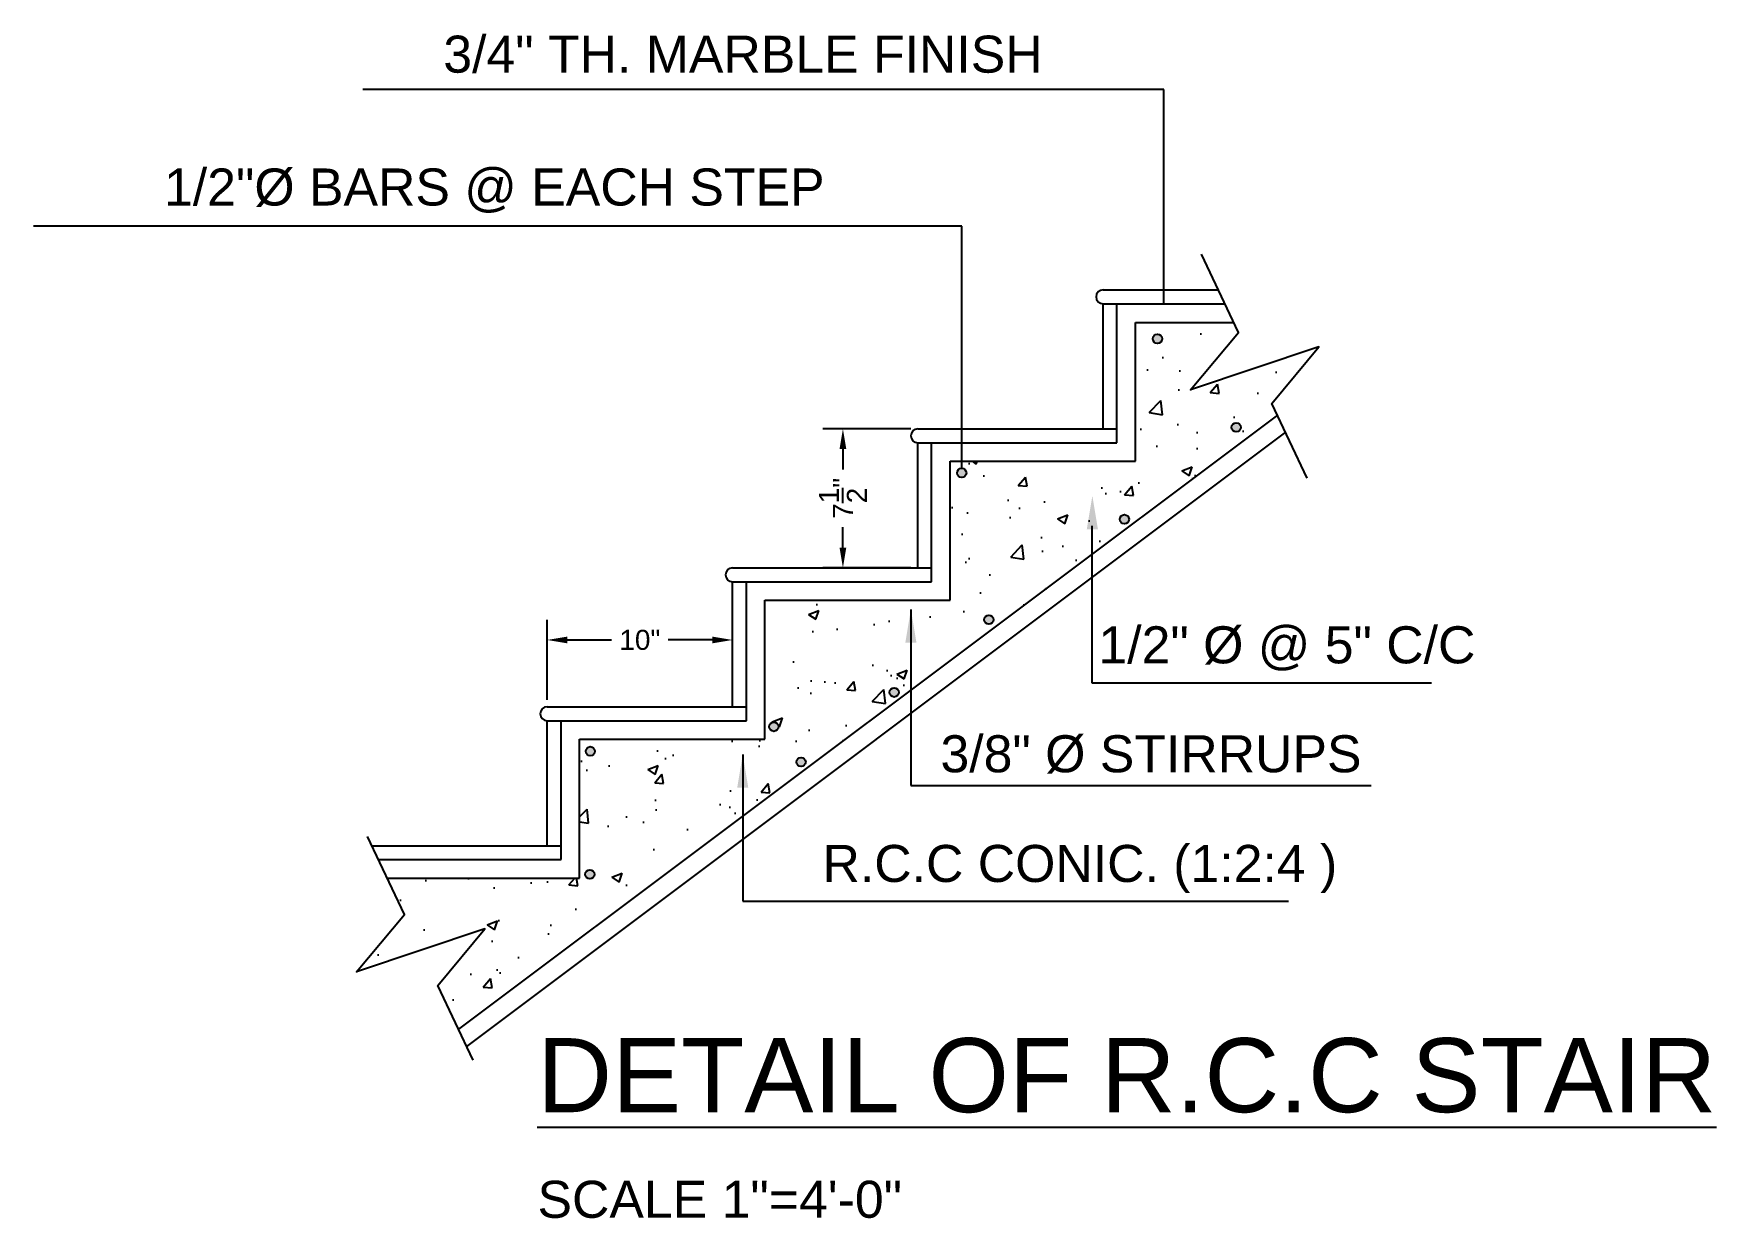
# Model space of a CAD drawing. Header units: inches. Extents: x -142.4 to -51.5, y 15.6 to 79.6.
import ezdxf

# ---------------------------------------------------------------- set-up
doc = ezdxf.new("R2010")
doc.units = ezdxf.units.IN
doc.header["$MEASUREMENT"] = 0
doc.styles.get("Standard").update_dxf_attribs({"font": 'ARIALUNI.ttf'})
doc.dimstyles.get("Standard").update_dxf_attribs({"dimscale": 6, "dimtxt": 0.18, "dimasz": 0.18, "dimexe": 0.18, "dimexo": 0.0625, "dimgap": 0.09, "dimtad": 0, "dimdec": 4, "dimzin": 0, "dimdsep": 46, "dimlunit": 4, "dimtxsty": 'Standard', "dimcen": 0.09, "dimadec": 0, "dimazin": 2, "dimtfac": 1, "dimtdec": 4, "dimtofl": 0, "dimtmove": 0, "dimatfit": 3, "dimfxl": 1, "dimtolj": 1, "dimtzin": 0, "dimarcsym": 0})

# ---------------------------------------------------------------- blocks, each defined once
blk = doc.blocks.new('*D1')
at = {"color": 0, "lineweight": -2, "transparency": 16777216}
for p, q in [((-114.634, 43.606), (-114.634, 47.916)), ((-104.634, 43.606), (-104.634, 47.916)), ((-113.554, 46.836), (-111.165, 46.836)), ((-105.714, 46.836), (-108.102, 46.836))]:
    blk.add_line(p, q, dxfattribs=at)
at = {"color": 0, "transparency": 16777216}
for points in [[(-113.554, 47.016), (-113.554, 46.656), (-114.634, 46.836)], [(-105.714, 47.016), (-105.714, 46.656), (-104.634, 46.836)]]:
    blk.add_solid(points, dxfattribs=at)
at = {"layer": 'Defpoints', "color": 0, "transparency": 16777216}
for p in [(-114.634, 46.836), (-114.634, 43.231), (-104.634, 43.231)]:
    blk.add_point(p, dxfattribs=at)
at = {"color": 0, "transparency": 16777216, "insert": (-109.634, 46.836), "char_height": 1.08, "attachment_point": 5}
blk.add_mtext('\\A1;10"', dxfattribs=at)
blk = doc.blocks.new('*D2')
at = {"color": 0, "lineweight": -2, "transparency": 16777216}
for p, q in [((-95.009, 58.231), (-99.755, 58.231)), ((-98.675, 57.151), (-98.675, 56.032)), ((-98.675, 51.811), (-98.675, 52.929)), ((-95.009, 50.731), (-99.755, 50.731))]:
    blk.add_line(p, q, dxfattribs=at)
at = {"color": 0, "transparency": 16777216}
for points in [[(-98.855, 57.151), (-98.495, 57.151), (-98.675, 58.231)], [(-98.855, 51.811), (-98.495, 51.811), (-98.675, 50.731)]]:
    blk.add_solid(points, dxfattribs=at)
at = {"layer": 'Defpoints', "color": 0, "transparency": 16777216}
for p in [(-98.675, 58.231), (-94.634, 58.231), (-94.634, 50.731)]:
    blk.add_point(p, dxfattribs=at)
at = {"color": 0, "transparency": 16777216, "insert": (-98.675, 54.481), "char_height": 1.08, "attachment_point": 5, "rotation": 90}
blk.add_mtext('\\A1;7{\\H1x;\\S1/2;}"', dxfattribs=at)

msp = doc.modelspace()

# ---------------------------------------------------------------- hatches: boundary and pattern name
h = msp.add_hatch()
h.set_pattern_fill('AR-CONC', color=256, scale=0.8)
h.paths.add_polyline_path([(-75.22582, 58.97384), (-75.51863, 59.59547), (-72.98334, 62.66488), (-79.90908, 60.34025), (-77.32587, 63.43224), (-77.58412, 63.98051), (-82.88359, 63.98051), (-82.88359, 56.48051), (-92.88359, 56.48051), (-92.88359, 48.98051), (-102.88359, 48.98051), (-102.88359, 41.48051), (-112.88359, 41.48051), (-112.88359, 33.98051), (-123.26533, 33.98051), (-122.34035, 32.01676), (-124.92355, 28.92477), (-117.99782, 31.24941), (-120.53311, 28.17999), (-119.42395, 25.82524)])
h.paths.add_polyline_path([(-92.51172, 55.85273, -1), (-92.01172, 55.85273, -1)], flags=16)
h.paths.add_polyline_path([(-90.54842, 47.93104, -1), (-91.04842, 47.93104, -1)], flags=16)
h.paths.add_polyline_path([(-83.23088, 53.35125, -1), (-83.73088, 53.35125, -1)], flags=16)
h.paths.add_polyline_path([(-95.6575, 44.00728, -1), (-96.1575, 44.00728, -1)], flags=16)
h.paths.add_polyline_path([(-81.94936, 63.09368, -1), (-81.44936, 63.09368, -1)], flags=16)
h.paths.add_polyline_path([(-77.69363, 58.31283, -1), (-77.19363, 58.31283, -1)], flags=16)
h.paths.add_polyline_path([(-102.15252, 42.1536, -1), (-102.65252, 42.1536, -1)], flags=16)
h.paths.add_polyline_path([(-100.6834, 40.24843, -1), (-101.1834, 40.24843, -1)], flags=16)
h.paths.add_polyline_path([(-112.05735, 40.82806, -1), (-112.55735, 40.82806, -1)], flags=16)
h.paths.add_polyline_path([(-112.08312, 34.1857, -1), (-112.58312, 34.1857, -1)], flags=16)
h = msp.add_hatch(color=256)
h.dxf.hatch_style = 1
h.paths.add_polyline_path([(-112.58312, 34.1857, 1), (-112.08312, 34.1857, 1)])
h.paths.add_polyline_path([(-112.05735, 40.82806, 1), (-112.55735, 40.82806, 1)])
h.paths.add_polyline_path([(-102.15252, 42.1536, 1), (-102.65252, 42.1536, 1)])
h.paths.add_polyline_path([(-101.1834, 40.24843, 1), (-100.6834, 40.24843, 1)])
h.paths.add_polyline_path([(-95.6575, 44.00728, 1), (-96.1575, 44.00728, 1)])
h.paths.add_polyline_path([(-91.04842, 47.93104, 1), (-90.54842, 47.93104, 1)])
h.paths.add_polyline_path([(-83.23088, 53.35125, 1), (-83.73088, 53.35125, 1)])
h.paths.add_polyline_path([(-92.01172, 55.85273, 1), (-92.51172, 55.85273, 1)])
h.paths.add_polyline_path([(-77.19363, 58.31283, 1), (-77.69363, 58.31283, 1)])
h.paths.add_polyline_path([(-81.94936, 63.09368, 1), (-81.44936, 63.09368, 1)])

# ---------------------------------------------------------------- linework, layer by layer
for p, q in [((-81.34437, 76.54687), (-124.57869, 76.54687)), ((-81.34437, 64.98051), (-81.34437, 76.54687)), ((-92.26172, 69.17767), (-142.3541, 69.17767)), ((-92.26172, 56.10273), (-92.26172, 69.17767)), ((-84.63359, 65.73051), (-78.40843, 65.73051)), ((-84.63359, 58.23051), (-84.63359, 64.98051)), ((-84.63359, 64.98051), (-78.05516, 64.98051)), ((-83.88359, 57.48051), (-83.88359, 64.98051)), ((-82.88359, 63.98051), (-77.58412, 63.98051)), ((-82.88359, 56.48051), (-82.88359, 63.98051)), ((-75.22582, 58.97384), (-119.42395, 25.82524)), ((-94.63359, 58.23051), (-83.88359, 58.23051)), ((-74.79074, 58.05015), (-118.98886, 24.90156)), ((-94.63359, 57.48051), (-83.88359, 57.48051)), ((-94.63359, 50.73051), (-94.63359, 57.48051)), ((-93.88359, 49.98051), (-93.88359, 57.48051)), ((-92.88359, 56.48051), (-82.88359, 56.48051)), ((-92.88359, 48.98051), (-92.88359, 56.48051)), ((-85.23363, 52.99933), (-85.23363, 44.53098)), ((-104.63359, 50.73051), (-93.88359, 50.73051)), ((-104.63359, 49.98051), (-93.88359, 49.98051)), ((-104.63359, 43.23051), (-104.63359, 49.98051)), ((-103.88359, 42.48051), (-103.88359, 49.98051)), ((-102.88359, 48.98051), (-92.88359, 48.98051)), ((-102.88359, 41.48051), (-102.88359, 48.98051)), ((-95.00587, 48.48805), (-95.00587, 38.98099)), ((-85.23363, 44.53098), (-66.90138, 44.53098)), ((-114.63359, 43.23051), (-103.88359, 43.23051)), ((-114.63359, 42.48051), (-103.88359, 42.48051)), ((-114.63359, 35.73051), (-114.63359, 42.48051)), ((-113.88359, 34.98051), (-113.88359, 42.48051)), ((-112.88359, 41.48051), (-102.88359, 41.48051)), ((-112.88359, 33.98051), (-112.88359, 41.48051)), ((-104.07929, 40.65549), (-104.07929, 32.74511)), ((-95.00587, 38.98099), (-70.15472, 38.98099)), ((-124.08964, 35.73051), (-113.88359, 35.73051)), ((-123.73637, 34.98051), (-113.88359, 34.98051)), ((-123.26533, 33.98051), (-112.88359, 33.98051)), ((-104.07929, 32.74511), (-74.63019, 32.74511))]:
    msp.add_line(p, q)
for points in [[(-73.62103, 55.56686), (-75.51863, 59.59547), (-72.98334, 62.66488), (-79.90908, 60.34025), (-77.32587, 63.43224), (-79.31383, 67.65269)], [(-118.63551, 24.15138), (-120.53311, 28.17999), (-117.99782, 31.24941), (-124.92355, 28.92477), (-122.34035, 32.01676), (-124.32831, 36.23721)]]:
    msp.add_lwpolyline(points)
for centre in [(-81.69936, 63.09368), (-77.44363, 58.31283), (-92.26172, 55.85273), (-83.48088, 53.35125), (-90.79842, 47.93104), (-95.9075, 44.00728), (-102.40252, 42.1536), (-112.30735, 40.82806), (-100.9334, 40.24843), (-112.33312, 34.1857)]:
    msp.add_circle(centre, 0.25)
for centre in [(-84.63359, 65.35551), (-94.63359, 57.85551), (-104.63359, 50.35551), (-114.63359, 42.85551)]:
    msp.add_arc(centre, 0.375, 90, 270)
for points in [[(-85.50887, 52.81467), (-84.90887, 52.81467), (-85.20887, 54.61467)], [(-95.30587, 46.68805), (-94.70587, 46.68805), (-95.00587, 48.48805)], [(-104.37929, 38.85549), (-103.77929, 38.85549), (-104.07929, 40.65549)]]:
    msp.add_solid(points)

# ---------------------------------------------------------------- texts
at = {"attachment_point": 1}
for s, width, insert, char_height in [('\\A1;3/4" TH. MARBLE FINISH', 33.4913576, (-120.2429, 79.45638), 2), ('\\A1;1/2"%%C BARS @ EACH STEP', 36.086032, (-135.31716, 72.28524), 2), ('\\A1;1/2" %%C @ 5" C/C', 20.7578877, (-84.88081, 47.57406), 2), ('\\A1;3/8" %%C STIRRUPS', 22.7534179, (-93.40819, 41.6937), 2), ('\\A1; R.C.C CONIC. (1:2:4 )', 31.6623589, (-100.55282, 35.77304), 2), ('{\\f@Arial Unicode MS|b0|i0|c0|p34;\\LDETAIL OF R.C.C STAIR}', 81.4531777, (-115.17043, 25.34692), 4), ('{\\f@Arial Unicode MS|b0|i0|c0|p34;SCALE 1"=4\'-0"}', 46.1039094, (-115.15966, 17.64619), 2)]:
    msp.add_mtext_dynamic_manual_height_columns(s, width=width, gutter_width=1, heights=[0], dxfattribs=dict(at, insert=insert, char_height=char_height))

# ---------------------------------------------------------------- dimensions: what is measured, and where the dimension line sits
dim = msp.add_linear_dim(base=(-98.67548, 58.23051), p1=(-94.63359, 50.73051), p2=(-94.63359, 58.23051), angle=90, dimstyle='Standard')
dim.commit()
dim.dimension.update_dxf_attribs({"geometry": '*D2', "text_midpoint": (-98.67548, 54.48051)})
dim = msp.add_linear_dim(base=(-114.63359, 46.83585), p1=(-104.63359, 43.23051), p2=(-114.63359, 43.23051), dimstyle='Standard', override={"dimtmove": 2})
dim.commit()
dim.dimension.update_dxf_attribs({"geometry": '*D1', "text_midpoint": (-109.63359, 46.83585), "dimtype": 160})

doc.saveas('drawing.dxf')
